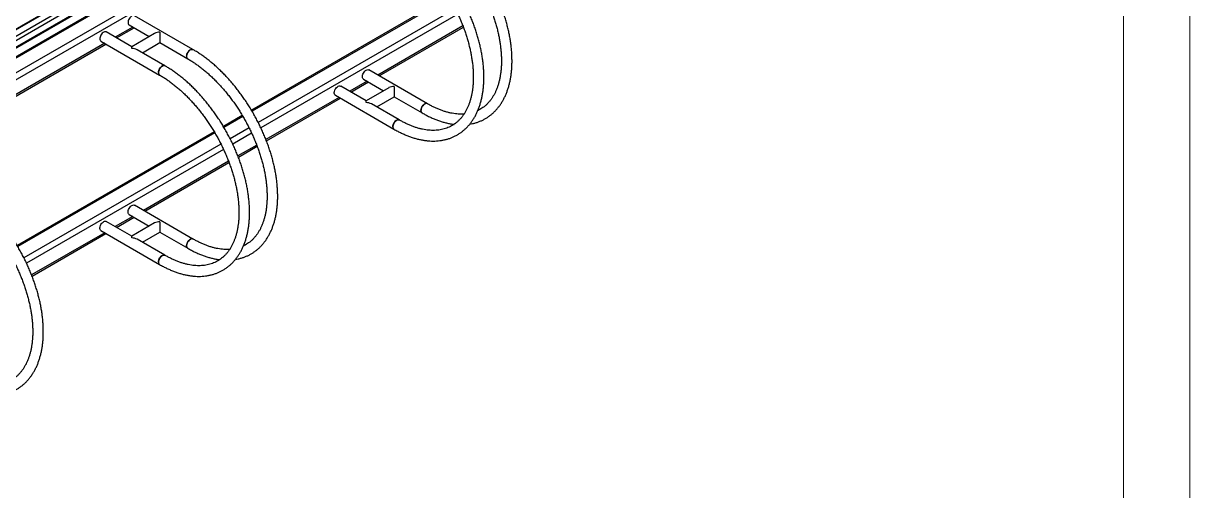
# Model space of a CAD drawing. Header units: millimetres. Extents: x 5333 to 11273, y -3184 to 1016.
# Drawn here: x 9513 to 11273, y -1781 to -1076 of the extents above; entities that cross this region are included whole.
import ezdxf

# ---------------------------------------------------------------- set-up
doc = ezdxf.new("R2010")
doc.units = ezdxf.units.MM
doc.layers.add('tabelka', color=155, linetype='Continuous')

# ---------------------------------------------------------------- blocks, each defined once
blk = doc.blocks.new('izometria')
for p, q in [((-1462.2, 1944.1), (-2981.8, 1066.9)), ((-1462.2, 1934.3), (-2981.8, 1057.1)), ((-2981.8, 1055.8), (-1463.4, 1932.4)), ((-1508.6, 1923.9), (-2942.9, 1095.9)), ((-1479.1, 1910.1), (-2981.8, 1042.7)), ((-1477.8, 1908.7), (-2981.8, 1040.5)), ((-1458.6, 1897.6), (-2981.8, 1018.3)), ((-1451, 1891.5), (-2981.8, 1007.8)), ((-2468.3, 1381), (-2897.9, 1133)), ((-2468.3, 1379.7), (-2897.9, 1131.7)), ((-2070.9, 1282.7), (-2368.2, 1111.1)), ((-2070, 1281.1), (-2367.2, 1109.5)), ((-2456.4, 1202.6), (-2544.8, 1253.6)), ((-2060.7, 1264.2), (-2358, 1092.6)), ((-2056.8, 1256), (-2354, 1084.4)), ((-2547.1, 1236.5), (-2573.6, 1221.3)), ((-2571.7, 1220.2), (-2545.3, 1235.4)), ((-2552.8, 1239.8), (-2522.3, 1222.2)), ((-2049.2, 1238.2), (-2177.6, 1164.1)), ((-2175.7, 1163), (-2048.5, 1236.4)), ((-2595.2, 1215.3), (-2506.8, 1164.2)), ((-2548.8, 1206.9), (-2587.2, 1229.1)), ((-2514.3, 1226.8), (-2548.8, 1206.9)), ((-2589.6, 1212), (-2884.7, 1041.7)), ((-2882.8, 1040.6), (-2587.7, 1210.9)), ((-2498.8, 1178.1), (-2540.8, 1202.3)), ((-2532.8, 1197.7), (-2506.3, 1213)), ((-2506.3, 1213), (-2464.4, 1188.7)), ((-2102.8, 1120.9), (-2191.2, 1171.9)), ((-2195.2, 1125.3), (-2233.6, 1147.4)), ((-2193.6, 1154.8), (-2220, 1139.6)), ((-2218.1, 1138.5), (-2191.7, 1153.8)), ((-2199.2, 1158.1), (-2168.8, 1140.5)), ((-2160.8, 1145.1), (-2195.2, 1125.3)), ((-2236, 1130.3), (-2346.3, 1066.7)), ((-2345.6, 1064.9), (-2234.1, 1129.3)), ((-2241.6, 1133.6), (-2153.2, 1082.6)), ((-2179.2, 1116), (-2152.8, 1131.3)), ((-2152.8, 1131.3), (-2110.8, 1107.1)), ((-2145.2, 1096.4), (-2187.2, 1120.6)), ((-2382, 1103.1), (-2410.6, 1086.6)), ((-2381.1, 1101.5), (-2409.7, 1085)), ((-2424.5, 1078.6), (-2721.7, 907)), ((-2423.5, 1077), (-2720.8, 905.4)), ((-2371.9, 1084.6), (-2400.4, 1068.1)), ((-2367.9, 1076.4), (-2396.4, 1059.9)), ((-2414.3, 1060.1), (-2711.5, 888.5)), ((-2360.3, 1058.6), (-2388.7, 1042.2)), ((-2388, 1040.4), (-2359.7, 1056.8)), ((-2410.3, 1051.9), (-2707.6, 880.3)), ((-2402.8, 1034.1), (-2531.1, 960)), ((-2529.3, 958.9), (-2402.1, 1032.3)), ((-2456.4, 916.8), (-2544.8, 967.8)), ((-2547.1, 950.7), (-2573.6, 935.5)), ((-2552.8, 954), (-2522.3, 936.4)), ((-2548.8, 921.2), (-2587.2, 943.3)), ((-2571.7, 934.4), (-2545.3, 949.7)), ((-2514.3, 941), (-2548.8, 921.2)), ((-2589.6, 926.2), (-2699.9, 862.6)), ((-2699.2, 860.8), (-2587.7, 925.2)), ((-2595.2, 929.5), (-2506.8, 878.5)), ((-2498.8, 892.3), (-2540.8, 916.5)), ((-2532.8, 911.9), (-2506.3, 927.2)), ((-2506.3, 927.2), (-2464.4, 903))]:
    blk.add_line(p, q)
at = {"flags": 128}
for points in [[(-2544.8, 1253.6), (-2545.1, 1253.8), (-2546.1, 1254), (-2547.2, 1253.9), (-2548.5, 1253.4), (-2549.7, 1252.6), (-2550.9, 1251.6), (-2551.9, 1250.3), (-2552.9, 1248.8), (-2553.6, 1247.3), (-2554.1, 1245.7), (-2554.4, 1244.2), (-2554.4, 1242.7), (-2554.1, 1241.5), (-2553.6, 1240.5), (-2552.9, 1239.8), (-2552.8, 1239.8)], [(-2587.2, 1229.1), (-2587.5, 1229.3), (-2588.5, 1229.5), (-2589.7, 1229.4), (-2590.9, 1228.9), (-2592.1, 1228.1), (-2593.3, 1227.1), (-2594.4, 1225.8), (-2595.3, 1224.3), (-2596, 1222.8), (-2596.5, 1221.2), (-2596.8, 1219.7), (-2596.8, 1218.2), (-2596.5, 1217), (-2596, 1216), (-2595.3, 1215.3), (-2595.2, 1215.3)], [(-2506.3, 1228.7), (-2506.3, 1227.5), (-2506.3, 1226.1), (-2506.3, 1224.6), (-2506.3, 1223), (-2506.3, 1221.4), (-2506.3, 1219.8), (-2506.3, 1218.3), (-2506.3, 1216.9), (-2506.3, 1215.7), (-2506.3, 1214.6), (-2506.3, 1213.8), (-2506.3, 1213.3), (-2506.3, 1213), (-2506.3, 1213)], [(-2548.8, 1204.2), (-2548.8, 1205.3), (-2548.8, 1206.2), (-2548.8, 1206.7), (-2548.8, 1206.9), (-2548.8, 1206.9)], [(-2456.4, 1202.6), (-2456.7, 1202.8), (-2457.7, 1203), (-2458.9, 1202.8), (-2460.1, 1202.4), (-2461.3, 1201.6), (-2462.5, 1200.5), (-2463.5, 1199.2), (-2464.5, 1197.8), (-2465.2, 1196.2), (-2465.7, 1194.7), (-2466, 1193.1), (-2466, 1191.7), (-2465.7, 1190.5), (-2465.2, 1189.5), (-2464.5, 1188.8), (-2464.4, 1188.7)], [(-2466, 1192.4), (-2465.9, 1193.9), (-2465.5, 1195.4), (-2464.9, 1197), (-2464, 1198.5), (-2463, 1199.9), (-2461.9, 1201.1), (-2460.7, 1202), (-2459.5, 1202.6), (-2458.3, 1202.9), (-2457.2, 1202.9), (-2456.4, 1202.6)], [(-2508.5, 1167.9), (-2508.3, 1169.4), (-2507.9, 1171), (-2507.3, 1172.5), (-2506.5, 1174), (-2505.4, 1175.4), (-2504.3, 1176.6), (-2503.1, 1177.5), (-2501.9, 1178.2), (-2500.7, 1178.5), (-2499.6, 1178.4), (-2498.8, 1178.1)], [(-2498.8, 1178.1), (-2499.1, 1178.3), (-2500.1, 1178.5), (-2501.3, 1178.3), (-2502.5, 1177.9), (-2503.7, 1177.1), (-2504.9, 1176), (-2506, 1174.8), (-2506.9, 1173.3), (-2507.6, 1171.7), (-2508.2, 1170.2), (-2508.4, 1168.6), (-2508.4, 1167.2), (-2508.2, 1166), (-2507.6, 1165), (-2506.9, 1164.3), (-2506.8, 1164.2)], [(-2199.2, 1158.1), (-2199.3, 1158.1), (-2200.1, 1158.8), (-2200.6, 1159.8), (-2200.8, 1161.1), (-2200.8, 1162.5), (-2200.6, 1164), (-2200.1, 1165.6), (-2199.3, 1167.1), (-2198.4, 1168.6), (-2197.3, 1169.9), (-2196.1, 1170.9), (-2194.9, 1171.7), (-2193.7, 1172.2), (-2192.6, 1172.3), (-2191.5, 1172.1), (-2191.2, 1171.9)], [(-2241.6, 1133.6), (-2241.7, 1133.7), (-2242.5, 1134.3), (-2243, 1135.3), (-2243.3, 1136.6), (-2243.3, 1138), (-2243, 1139.5), (-2242.5, 1141.1), (-2241.7, 1142.6), (-2240.8, 1144.1), (-2239.7, 1145.4), (-2238.5, 1146.4), (-2237.3, 1147.2), (-2236.1, 1147.7), (-2235, 1147.8), (-2234, 1147.6), (-2233.6, 1147.4)], [(-2152.8, 1147), (-2152.8, 1145.8), (-2152.8, 1144.4), (-2152.8, 1142.9), (-2152.8, 1141.3), (-2152.8, 1139.7), (-2152.8, 1138.1), (-2152.8, 1136.6), (-2152.8, 1135.2), (-2152.8, 1134), (-2152.8, 1132.9), (-2152.8, 1132.1), (-2152.8, 1131.6), (-2152.8, 1131.3), (-2152.8, 1131.3)], [(-2195.2, 1122.6), (-2195.2, 1123.6), (-2195.2, 1124.5), (-2195.2, 1125), (-2195.2, 1125.3), (-2195.2, 1125.3)], [(-2102.8, 1120.9), (-2102.9, 1121), (-2103.9, 1121.3), (-2105, 1121.2), (-2106.2, 1120.8), (-2107.4, 1120.1), (-2108.6, 1119.1), (-2109.7, 1117.9), (-2110.7, 1116.5), (-2111.5, 1114.9), (-2112.1, 1113.4), (-2112.4, 1111.8), (-2112.5, 1110.4), (-2112.3, 1109.1), (-2111.8, 1108), (-2111.1, 1107.3), (-2110.8, 1107.1)], [(-2110.8, 1107.1), (-2111.5, 1107.6), (-2112.1, 1108.5), (-2112.4, 1109.7), (-2112.5, 1111.1), (-2112.3, 1112.6), (-2111.8, 1114.2), (-2111.1, 1115.7), (-2110.2, 1117.2), (-2109.2, 1118.5), (-2108, 1119.7), (-2106.8, 1120.5)], [(-2145.2, 1096.4), (-2145.6, 1096.6), (-2146.6, 1096.8), (-2147.7, 1096.7), (-2148.9, 1096.2), (-2150.2, 1095.4), (-2151.3, 1094.3), (-2152.4, 1093.1), (-2153.3, 1091.6), (-2154.1, 1090.1), (-2154.6, 1088.5), (-2154.9, 1086.9), (-2154.9, 1085.5), (-2154.6, 1084.3), (-2154.1, 1083.3), (-2153.3, 1082.6), (-2153.2, 1082.6)], [(-2154.9, 1086.2), (-2154.8, 1087.7), (-2154.4, 1089.3), (-2153.7, 1090.8), (-2152.9, 1092.4), (-2151.9, 1093.7), (-2150.8, 1094.9), (-2149.5, 1095.8), (-2148.3, 1096.5), (-2147.1, 1096.8), (-2146.1, 1096.7), (-2145.2, 1096.4)], [(-2552.8, 954), (-2552.9, 954), (-2553.6, 954.7), (-2554.1, 955.7), (-2554.4, 957), (-2554.4, 958.4), (-2554.1, 959.9), (-2553.6, 961.5), (-2552.9, 963), (-2551.9, 964.5), (-2550.9, 965.8), (-2549.7, 966.8), (-2548.5, 967.6), (-2547.2, 968.1), (-2546.1, 968.2), (-2545.1, 968), (-2544.8, 967.8)], [(-2595.2, 929.5), (-2595.3, 929.6), (-2596, 930.2), (-2596.5, 931.2), (-2596.8, 932.5), (-2596.8, 933.9), (-2596.5, 935.4), (-2596, 937), (-2595.3, 938.5), (-2594.4, 940), (-2593.3, 941.3), (-2592.1, 942.3), (-2590.9, 943.1), (-2589.7, 943.6), (-2588.5, 943.7), (-2587.5, 943.5), (-2587.2, 943.3)], [(-2506.3, 942.9), (-2506.3, 941.7), (-2506.3, 940.3), (-2506.3, 938.8), (-2506.3, 937.2), (-2506.3, 935.6), (-2506.3, 934), (-2506.3, 932.5), (-2506.3, 931.1), (-2506.3, 929.9), (-2506.3, 928.8), (-2506.3, 928), (-2506.3, 927.5), (-2506.3, 927.2), (-2506.3, 927.2)], [(-2548.8, 918.5), (-2548.8, 919.5), (-2548.8, 920.4), (-2548.8, 920.9), (-2548.8, 921.1), (-2548.8, 921.2)], [(-2456.4, 916.8), (-2456.5, 916.9), (-2457.5, 917.2), (-2458.6, 917.1), (-2459.8, 916.7), (-2461, 916), (-2462.2, 915), (-2463.3, 913.8), (-2464.3, 912.4), (-2465.1, 910.8), (-2465.6, 909.3), (-2466, 907.7), (-2466, 906.3), (-2465.8, 905), (-2465.4, 903.9), (-2464.7, 903.2), (-2464.4, 903)], [(-2464.4, 903), (-2465.1, 903.5), (-2465.6, 904.4), (-2466, 905.6), (-2466, 907), (-2465.8, 908.5), (-2465.4, 910.1), (-2464.7, 911.6), (-2463.8, 913.1), (-2462.7, 914.4), (-2461.6, 915.6), (-2460.4, 916.4)], [(-2508.5, 882.1), (-2508.3, 883.6), (-2507.9, 885.2), (-2507.3, 886.7), (-2506.5, 888.3), (-2505.4, 889.6), (-2504.3, 890.8), (-2503.1, 891.7), (-2501.9, 892.4), (-2500.7, 892.7), (-2499.6, 892.6), (-2498.8, 892.3)], [(-2498.8, 892.3), (-2499.1, 892.5), (-2500.1, 892.7), (-2501.3, 892.6), (-2502.5, 892.1), (-2503.7, 891.3), (-2504.9, 890.2), (-2506, 889), (-2506.9, 887.5), (-2507.6, 886), (-2508.2, 884.4), (-2508.4, 882.8), (-2508.4, 881.4), (-2508.2, 880.2), (-2507.6, 879.2), (-2506.9, 878.5), (-2506.8, 878.5)]]:
    blk.add_lwpolyline(points, dxfattribs=at)
for centre, start, end in [((-2462.1, 1192), 173.8201, 234.8075), ((-2504.5, 1167.5), 173.822, 234.8049), ((-2104.5, 1117.3), 65.1605, 126.1785), ((-2151, 1085.8), 173.8183, 234.833), ((-2458, 913.2), 65.1608, 126.1783), ((-2504.5, 881.7), 173.8184, 234.8331)]:
    blk.add_arc(centre, 3.96, start, end)
for centre, start_param, end_param in [((-2506.3, 1222.2), 1.570796, 2.356113), ((-2548.8, 1197.7), 0.785479, 1.570796), ((-2152.8, 1140.5), 1.570796, 2.356113), ((-2195.2, 1116), 0.785479, 1.570796), ((-2506.3, 936.4), 1.570796, 2.356113), ((-2548.8, 911.9), 0.785479, 1.570796)]:
    blk.add_ellipse(centre, major_axis=(11.3, 0), ratio=0.577382, start_param=start_param, end_param=end_param)
for points, knots in [([(-2110.8, 1392.8), (-2109.9, 1392.3), (-2107.4, 1390.8), (-2103.1, 1388.2), (-2098.1, 1384.8), (-2093.1, 1381.1), (-2088.1, 1377.2), (-2083.1, 1373.1), (-2078.2, 1368.8), (-2073.3, 1364.2), (-2068.5, 1359.5), (-2063.8, 1354.5), (-2059.1, 1349.4), (-2054.6, 1344.1), (-2050.1, 1338.6), (-2045.7, 1332.9), (-2041.5, 1327.2), (-2037.4, 1321.2), (-2033.4, 1315.2), (-2029.5, 1309), (-2025.8, 1302.8), (-2022.3, 1296.4), (-2018.9, 1290), (-2015.7, 1283.5), (-2012.7, 1276.9), (-2009.8, 1270.4), (-2007.2, 1263.8), (-2004.7, 1257.1), (-2002.4, 1250.5), (-2000.3, 1243.9), (-1998.4, 1237.4), (-1996.8, 1230.8), (-1995.3, 1224.3), (-1994.1, 1217.9), (-1993, 1211.6), (-1992.2, 1205.3), (-1991.6, 1199.2), (-1991.2, 1193.1), (-1991, 1187.2), (-1991.1, 1181.5), (-1991.3, 1175.8), (-1991.8, 1170.4), (-1992.5, 1165.1), (-1993.4, 1160), (-1994.4, 1155), (-1995.7, 1150.3), (-1997.2, 1145.8), (-1998.9, 1141.5), (-2000.7, 1137.4), (-2002.8, 1133.5), (-2005, 1129.8), (-2007.4, 1126.4), (-2010, 1123.2), (-2012.8, 1120.3), (-2015.7, 1117.5), (-2018.9, 1115.1), (-2022.2, 1112.9), (-2024.8, 1111.4), (-2026.4, 1110.6), (-2026.8, 1110.5)], [0, 0, 0, 0, 0.0093133, 0.0270801, 0.0448548, 0.0626372, 0.0804281, 0.0982284, 0.1160379, 0.1338567, 0.1516845, 0.1695206, 0.1873647, 0.2052158, 0.2230733, 0.2409364, 0.2588043, 0.276676, 0.2945508, 0.3124276, 0.3303058, 0.3481843, 0.3660622, 0.3839383, 0.4018118, 0.4196819, 0.4375476, 0.4554079, 0.4732622, 0.4911095, 0.508949, 0.52678, 0.5446017, 0.5624135, 0.5802149, 0.5980057, 0.6157857, 0.6335552, 0.6513148, 0.6690656, 0.6868095, 0.704549, 0.7222874, 0.740028, 0.7577768, 0.7755411, 0.79333, 0.8111551, 0.8290294, 0.8469685, 0.8649888, 0.8831078, 0.9013414, 0.9197018, 0.9381941, 0.9568128, 0.9755383, 0.9943369, 1, 1, 1, 1]), ([(-2038.8, 1090.1), (-2037.4, 1090.4), (-2034.4, 1090.9), (-2030, 1092.1), (-2025.6, 1093.5), (-2021.3, 1095.3), (-2017.2, 1097.3), (-2013.2, 1099.6), (-2009.4, 1102.2), (-2005.8, 1105), (-2002.3, 1108.1), (-1999.1, 1111.4), (-1996, 1115), (-1993.1, 1118.9), (-1990.4, 1123), (-1987.9, 1127.3), (-1985.6, 1131.9), (-1983.6, 1136.6), (-1981.7, 1141.6), (-1980.1, 1146.8), (-1978.7, 1152.2), (-1977.5, 1157.8), (-1976.5, 1163.5), (-1975.8, 1169.4), (-1975.3, 1175.5), (-1975.1, 1181.7), (-1975.1, 1188), (-1975.3, 1194.4), (-1975.7, 1201), (-1976.4, 1207.6), (-1977.3, 1214.3), (-1978.4, 1221.1), (-1979.7, 1228), (-1981.3, 1234.9), (-1983.1, 1241.8), (-1985.1, 1248.7), (-1987.3, 1255.7), (-1989.7, 1262.6), (-1992.3, 1269.6), (-1995, 1276.5), (-1998, 1283.4), (-2001.2, 1290.3), (-2004.6, 1297.1), (-2008.1, 1303.8), (-2011.8, 1310.4), (-2015.6, 1317), (-2019.6, 1323.4), (-2023.8, 1329.7), (-2028.1, 1335.9), (-2032.5, 1342), (-2037.1, 1348), (-2041.8, 1353.7), (-2046.6, 1359.3), (-2051.5, 1364.8), (-2056.5, 1370), (-2061.5, 1375.1), (-2066.7, 1380), (-2071.9, 1384.6), (-2077.2, 1389), (-2082.6, 1393.2), (-2088, 1397.2), (-2093.4, 1400.9), (-2098.4, 1404.1), (-2101.5, 1405.9), (-2102.8, 1406.7)], [0, 0, 0, 0, 0.014422, 0.030318, 0.046147, 0.061921, 0.077653, 0.093359, 0.109057, 0.124759, 0.140483, 0.156244, 0.172057, 0.187931, 0.203874, 0.219888, 0.235972, 0.252123, 0.268333, 0.284596, 0.300902, 0.317244, 0.333612, 0.35, 0.366401, 0.38281, 0.399222, 0.415633, 0.432041, 0.448443, 0.46484, 0.481229, 0.497612, 0.513987, 0.530355, 0.546717, 0.563072, 0.579421, 0.595765, 0.612105, 0.628441, 0.644773, 0.661104, 0.677432, 0.69376, 0.710087, 0.726415, 0.742744, 0.759075, 0.775408, 0.791744, 0.808085, 0.82443, 0.84078, 0.857137, 0.873501, 0.889871, 0.90625, 0.922637, 0.939033, 0.955437, 0.97185, 0.98827, 1, 1, 1, 1]), ([(-2153.2, 1082.6), (-2152.3, 1082), (-2149.5, 1080.4), (-2144.8, 1078), (-2139.3, 1075.4), (-2133.8, 1073), (-2128.4, 1070.9), (-2122.9, 1069.1), (-2117.5, 1067.6), (-2112.2, 1066.4), (-2106.9, 1065.5), (-2101.7, 1064.9), (-2096.5, 1064.6), (-2091.5, 1064.6), (-2086.5, 1064.9), (-2081.7, 1065.5), (-2077, 1066.4), (-2072.4, 1067.6), (-2068, 1069), (-2063.7, 1070.8), (-2059.6, 1072.8), (-2055.6, 1075.1), (-2051.8, 1077.7), (-2048.2, 1080.5), (-2044.8, 1083.6), (-2041.5, 1086.9), (-2038.4, 1090.5), (-2035.5, 1094.4), (-2032.8, 1098.5), (-2030.3, 1102.8), (-2028.1, 1107.4), (-2026, 1112.1), (-2024.1, 1117.1), (-2022.5, 1122.3), (-2021.1, 1127.7), (-2019.9, 1133.3), (-2019, 1139), (-2018.2, 1144.9), (-2017.8, 1151), (-2017.5, 1157.2), (-2017.5, 1163.5), (-2017.7, 1170), (-2018.1, 1176.5), (-2018.8, 1183.1), (-2019.7, 1189.8), (-2020.8, 1196.6), (-2022.2, 1203.5), (-2023.7, 1210.4), (-2025.5, 1217.3), (-2027.5, 1224.2), (-2029.7, 1231.2), (-2032.1, 1238.2), (-2034.7, 1245.1), (-2037.5, 1252), (-2040.5, 1258.9), (-2043.6, 1265.8), (-2047, 1272.6), (-2050.5, 1279.3), (-2054.2, 1285.9), (-2058.1, 1292.5), (-2062.1, 1298.9), (-2066.2, 1305.2), (-2070.5, 1311.5), (-2075, 1317.5), (-2079.5, 1323.5), (-2084.2, 1329.2), (-2089, 1334.8), (-2093.9, 1340.3), (-2098.9, 1345.5), (-2104, 1350.6), (-2109.1, 1355.5), (-2114.4, 1360.1), (-2119.7, 1364.5), (-2125, 1368.7), (-2130.4, 1372.7), (-2135.9, 1376.4), (-2140.8, 1379.6), (-2143.9, 1381.4), (-2145.2, 1382.2)], [0, 0, 0, 0, 0.007103, 0.020545, 0.033992, 0.047438, 0.060878, 0.074309, 0.087726, 0.101121, 0.114488, 0.12782, 0.141109, 0.154347, 0.16753, 0.180654, 0.193717, 0.20672, 0.21967, 0.232575, 0.245445, 0.258294, 0.271136, 0.283981, 0.296844, 0.309738, 0.322675, 0.335661, 0.348704, 0.361805, 0.374963, 0.388175, 0.401436, 0.414741, 0.428081, 0.441449, 0.45484, 0.468247, 0.481664, 0.495088, 0.508514, 0.52194, 0.535363, 0.548782, 0.562195, 0.575603, 0.589005, 0.602402, 0.615792, 0.629177, 0.642557, 0.655932, 0.669303, 0.68267, 0.696034, 0.709396, 0.722755, 0.736113, 0.749471, 0.762828, 0.776185, 0.789544, 0.802903, 0.816265, 0.82963, 0.842998, 0.856369, 0.869745, 0.883126, 0.896513, 0.909906, 0.923305, 0.936711, 0.950124, 0.963544, 0.976971, 0.990404, 1, 1, 1, 1]), ([(-2153.2, 1368.4), (-2152.4, 1367.8), (-2149.8, 1366.3), (-2145.6, 1363.7), (-2140.5, 1360.3), (-2135.5, 1356.6), (-2130.5, 1352.7), (-2125.6, 1348.6), (-2120.6, 1344.3), (-2115.8, 1339.7), (-2111, 1335), (-2106.2, 1330), (-2101.6, 1324.9), (-2097, 1319.6), (-2092.5, 1314.1), (-2088.2, 1308.4), (-2083.9, 1302.7), (-2079.8, 1296.7), (-2075.8, 1290.7), (-2072, 1284.5), (-2068.3, 1278.3), (-2064.7, 1271.9), (-2061.3, 1265.5), (-2058.1, 1259), (-2055.1, 1252.5), (-2052.2, 1245.9), (-2049.6, 1239.3), (-2047.1, 1232.7), (-2044.8, 1226), (-2042.7, 1219.4), (-2040.9, 1212.9), (-2039.2, 1206.3), (-2037.7, 1199.8), (-2036.5, 1193.4), (-2035.5, 1187.1), (-2034.6, 1180.8), (-2034, 1174.7), (-2033.6, 1168.6), (-2033.5, 1162.7), (-2033.5, 1157), (-2033.8, 1151.3), (-2034.2, 1145.9), (-2034.9, 1140.6), (-2035.8, 1135.5), (-2036.9, 1130.6), (-2038.1, 1125.8), (-2039.6, 1121.3), (-2041.3, 1117), (-2043.2, 1112.9), (-2045.2, 1109), (-2047.4, 1105.3), (-2049.8, 1101.9), (-2052.4, 1098.7), (-2055.2, 1095.8), (-2058.2, 1093.1), (-2061.3, 1090.6), (-2064.6, 1088.4), (-2068.1, 1086.4), (-2071.7, 1084.8), (-2075.5, 1083.4), (-2079.4, 1082.3), (-2083.5, 1081.4), (-2087.6, 1080.9), (-2091.9, 1080.6), (-2096.3, 1080.6), (-2100.8, 1080.9), (-2105.3, 1081.5), (-2110, 1082.3), (-2114.7, 1083.4), (-2119.5, 1084.8), (-2124.3, 1086.5), (-2129.2, 1088.4), (-2134.2, 1090.6), (-2139.1, 1093), (-2142.8, 1095), (-2144.8, 1096.2), (-2145.2, 1096.4)], [0, 0, 0, 0, 0.007128, 0.020725, 0.034329, 0.047938, 0.061555, 0.075178, 0.088808, 0.102445, 0.116089, 0.12974, 0.143397, 0.157059, 0.170726, 0.184397, 0.198072, 0.21175, 0.22543, 0.239112, 0.252795, 0.266478, 0.28016, 0.293842, 0.307521, 0.321197, 0.334871, 0.34854, 0.362204, 0.375863, 0.389517, 0.403163, 0.416803, 0.430435, 0.444059, 0.457675, 0.471283, 0.484882, 0.498474, 0.51206, 0.52564, 0.539216, 0.552792, 0.56637, 0.579953, 0.593549, 0.607164, 0.620806, 0.634486, 0.648215, 0.662007, 0.675874, 0.689829, 0.70388, 0.718033, 0.732283, 0.746614, 0.761001, 0.775408, 0.789784, 0.804098, 0.818326, 0.832456, 0.846487, 0.860424, 0.87428, 0.888065, 0.901794, 0.915479, 0.929131, 0.942758, 0.95637, 0.969972, 0.983569, 0.996441, 1, 1, 1, 1]), ([(-2392.4, 886), (-2391, 886.3), (-2388, 886.8), (-2383.6, 888), (-2379.1, 889.4), (-2374.9, 891.2), (-2370.7, 893.2), (-2366.8, 895.5), (-2363, 898.1), (-2359.3, 900.9), (-2355.9, 904), (-2352.6, 907.3), (-2349.5, 910.9), (-2346.7, 914.8), (-2344, 918.9), (-2341.5, 923.2), (-2339.2, 927.8), (-2337.1, 932.5), (-2335.3, 937.5), (-2333.6, 942.7), (-2332.2, 948.1), (-2331, 953.7), (-2330.1, 959.4), (-2329.4, 965.3), (-2328.9, 971.4), (-2328.6, 977.6), (-2328.6, 983.9), (-2328.8, 990.3), (-2329.3, 996.9), (-2329.9, 1003.5), (-2330.8, 1010.2), (-2331.9, 1017), (-2333.3, 1023.9), (-2334.8, 1030.8), (-2336.6, 1037.7), (-2338.6, 1044.6), (-2340.8, 1051.6), (-2343.2, 1058.5), (-2345.8, 1065.5), (-2348.6, 1072.4), (-2351.6, 1079.3), (-2354.8, 1086.2), (-2358.1, 1092.9), (-2361.6, 1099.7), (-2365.3, 1106.3), (-2369.2, 1112.9), (-2373.2, 1119.3), (-2377.4, 1125.6), (-2381.7, 1131.8), (-2386.1, 1137.9), (-2390.7, 1143.9), (-2395.3, 1149.6), (-2400.1, 1155.2), (-2405, 1160.7), (-2410, 1165.9), (-2415.1, 1171), (-2420.3, 1175.8), (-2425.5, 1180.5), (-2430.8, 1184.9), (-2436.1, 1189.1), (-2441.5, 1193.1), (-2447, 1196.8), (-2451.9, 1200), (-2455.1, 1201.8), (-2456.4, 1202.6)], [0, 0, 0, 0, 0.014422, 0.030318, 0.046147, 0.061921, 0.077653, 0.093359, 0.109057, 0.124759, 0.140483, 0.156244, 0.172057, 0.187931, 0.203874, 0.219888, 0.235972, 0.252123, 0.268333, 0.284596, 0.300902, 0.317244, 0.333612, 0.35, 0.366401, 0.38281, 0.399222, 0.415633, 0.432041, 0.448443, 0.46484, 0.48123, 0.497612, 0.513987, 0.530355, 0.546717, 0.563072, 0.579421, 0.595765, 0.612105, 0.628441, 0.644773, 0.661104, 0.677432, 0.69376, 0.710087, 0.726415, 0.742744, 0.759075, 0.775408, 0.791744, 0.808085, 0.82443, 0.84078, 0.857137, 0.873501, 0.889871, 0.90625, 0.922637, 0.939033, 0.955437, 0.97185, 0.98827, 1, 1, 1, 1]), ([(-2464.4, 1188.7), (-2463.5, 1188.2), (-2460.9, 1186.7), (-2456.7, 1184.1), (-2451.7, 1180.7), (-2446.7, 1177), (-2441.7, 1173.1), (-2436.7, 1169), (-2431.8, 1164.7), (-2426.9, 1160.1), (-2422.1, 1155.4), (-2417.3, 1150.4), (-2412.7, 1145.3), (-2408.1, 1140), (-2403.6, 1134.5), (-2399.3, 1128.8), (-2395, 1123.1), (-2390.9, 1117.1), (-2386.9, 1111.1), (-2383.1, 1104.9), (-2379.4, 1098.7), (-2375.8, 1092.3), (-2372.5, 1085.9), (-2369.3, 1079.4), (-2366.2, 1072.8), (-2363.4, 1066.3), (-2360.7, 1059.7), (-2358.2, 1053), (-2356, 1046.4), (-2353.9, 1039.8), (-2352, 1033.3), (-2350.3, 1026.7), (-2348.9, 1020.2), (-2347.6, 1013.8), (-2346.6, 1007.5), (-2345.8, 1001.2), (-2345.2, 995.1), (-2344.8, 989), (-2344.6, 983.1), (-2344.6, 977.4), (-2344.9, 971.7), (-2345.4, 966.3), (-2346, 961), (-2346.9, 955.9), (-2348, 950.9), (-2349.3, 946.2), (-2350.8, 941.7), (-2352.4, 937.4), (-2354.3, 933.3), (-2356.3, 929.4), (-2358.6, 925.7), (-2361, 922.3), (-2363.6, 919.1), (-2366.3, 916.2), (-2369.3, 913.4), (-2372.4, 911), (-2375.7, 908.8), (-2378.4, 907.2), (-2379.9, 906.5), (-2380.3, 906.4)], [0, 0, 0, 0, 0.009313, 0.02708, 0.044855, 0.062637, 0.080428, 0.098228, 0.116038, 0.133857, 0.151684, 0.169521, 0.187365, 0.205216, 0.223073, 0.240936, 0.258804, 0.276676, 0.294551, 0.312428, 0.330306, 0.348184, 0.366062, 0.383938, 0.401812, 0.419682, 0.437548, 0.455408, 0.473262, 0.49111, 0.508949, 0.52678, 0.544602, 0.562413, 0.580215, 0.598006, 0.615786, 0.633555, 0.651315, 0.669066, 0.68681, 0.704549, 0.722287, 0.740028, 0.757777, 0.775541, 0.79333, 0.811155, 0.829029, 0.846968, 0.864989, 0.883108, 0.901341, 0.919702, 0.938194, 0.956813, 0.975538, 0.994337, 1, 1, 1, 1]), ([(-2506.8, 878.5), (-2505.8, 877.9), (-2503, 876.3), (-2498.4, 873.9), (-2492.9, 871.2), (-2487.4, 868.9), (-2481.9, 866.8), (-2476.5, 865), (-2471.1, 863.5), (-2465.7, 862.3), (-2460.4, 861.4), (-2455.2, 860.8), (-2450.1, 860.5), (-2445, 860.5), (-2440.1, 860.8), (-2435.3, 861.4), (-2430.6, 862.3), (-2426, 863.5), (-2421.6, 864.9), (-2417.3, 866.7), (-2413.2, 868.7), (-2409.2, 871), (-2405.4, 873.6), (-2401.8, 876.4), (-2398.3, 879.5), (-2395.1, 882.8), (-2392, 886.4), (-2389.1, 890.3), (-2386.4, 894.4), (-2383.9, 898.7), (-2381.6, 903.3), (-2379.5, 908), (-2377.7, 913), (-2376, 918.2), (-2374.6, 923.6), (-2373.5, 929.2), (-2372.5, 934.9), (-2371.8, 940.8), (-2371.3, 946.9), (-2371.1, 953.1), (-2371, 959.4), (-2371.2, 965.9), (-2371.7, 972.4), (-2372.4, 979), (-2373.2, 985.7), (-2374.4, 992.5), (-2375.7, 999.4), (-2377.3, 1006.3), (-2379, 1013.2), (-2381, 1020.1), (-2383.2, 1027.1), (-2385.6, 1034.1), (-2388.2, 1041), (-2391, 1047.9), (-2394, 1054.8), (-2397.2, 1061.7), (-2400.5, 1068.5), (-2404.1, 1075.2), (-2407.8, 1081.8), (-2411.6, 1088.4), (-2415.6, 1094.8), (-2419.8, 1101.1), (-2424.1, 1107.4), (-2428.5, 1113.4), (-2433.1, 1119.4), (-2437.8, 1125.1), (-2442.6, 1130.7), (-2447.5, 1136.2), (-2452.4, 1141.4), (-2457.5, 1146.5), (-2462.7, 1151.4), (-2467.9, 1156), (-2473.2, 1160.4), (-2478.6, 1164.6), (-2484, 1168.6), (-2489.4, 1172.3), (-2494.4, 1175.5), (-2497.5, 1177.3), (-2498.8, 1178.1)], [0, 0, 0, 0, 0.007103, 0.020545, 0.033992, 0.047438, 0.060878, 0.074309, 0.087726, 0.101121, 0.114488, 0.12782, 0.141109, 0.154347, 0.16753, 0.180654, 0.193717, 0.20672, 0.21967, 0.232575, 0.245445, 0.258294, 0.271136, 0.283981, 0.296844, 0.309738, 0.322675, 0.335661, 0.348704, 0.361805, 0.374963, 0.388175, 0.401436, 0.414741, 0.428081, 0.441449, 0.45484, 0.468247, 0.481664, 0.495088, 0.508514, 0.52194, 0.535363, 0.548782, 0.562195, 0.575603, 0.589005, 0.602402, 0.615792, 0.629177, 0.642557, 0.655932, 0.669303, 0.68267, 0.696034, 0.709396, 0.722755, 0.736113, 0.749471, 0.762828, 0.776185, 0.789544, 0.802903, 0.816265, 0.82963, 0.842998, 0.856369, 0.869745, 0.883126, 0.896513, 0.909906, 0.923305, 0.936711, 0.950124, 0.963544, 0.976971, 0.990404, 1, 1, 1, 1]), ([(-2506.8, 1164.2), (-2505.9, 1163.7), (-2503.4, 1162.2), (-2499.1, 1159.6), (-2494.1, 1156.2), (-2489.1, 1152.5), (-2484.1, 1148.6), (-2479.1, 1144.5), (-2474.2, 1140.2), (-2469.3, 1135.6), (-2464.5, 1130.9), (-2459.8, 1125.9), (-2455.1, 1120.8), (-2450.5, 1115.5), (-2446.1, 1110), (-2441.7, 1104.3), (-2437.5, 1098.6), (-2433.3, 1092.6), (-2429.4, 1086.6), (-2425.5, 1080.4), (-2421.8, 1074.2), (-2418.3, 1067.8), (-2414.9, 1061.4), (-2411.7, 1054.9), (-2408.7, 1048.4), (-2405.8, 1041.8), (-2403.1, 1035.2), (-2400.7, 1028.6), (-2398.4, 1021.9), (-2396.3, 1015.3), (-2394.4, 1008.8), (-2392.8, 1002.2), (-2391.3, 995.7), (-2390, 989.3), (-2389, 983), (-2388.2, 976.7), (-2387.6, 970.6), (-2387.2, 964.5), (-2387, 958.6), (-2387.1, 952.9), (-2387.3, 947.2), (-2387.8, 941.8), (-2388.5, 936.5), (-2389.3, 931.4), (-2390.4, 926.4), (-2391.7, 921.7), (-2393.2, 917.2), (-2394.9, 912.9), (-2396.7, 908.8), (-2398.8, 904.9), (-2401, 901.2), (-2403.4, 897.8), (-2406, 894.6), (-2408.8, 891.7), (-2411.7, 888.9), (-2414.8, 886.5), (-2418.1, 884.3), (-2421.6, 882.3), (-2425.3, 880.7), (-2429, 879.3), (-2433, 878.2), (-2437, 877.3), (-2441.2, 876.8), (-2445.5, 876.5), (-2449.8, 876.5), (-2454.3, 876.8), (-2458.9, 877.4), (-2463.5, 878.2), (-2468.2, 879.3), (-2473, 880.7), (-2477.9, 882.4), (-2482.8, 884.3), (-2487.7, 886.5), (-2492.6, 888.9), (-2496.3, 890.9), (-2498.4, 892.1), (-2498.8, 892.3)], [0, 0, 0, 0, 0.007128, 0.020725, 0.034329, 0.047938, 0.061555, 0.075178, 0.088808, 0.102445, 0.116089, 0.12974, 0.143397, 0.157059, 0.170726, 0.184397, 0.198072, 0.21175, 0.22543, 0.239112, 0.252795, 0.266478, 0.28016, 0.293842, 0.307521, 0.321197, 0.334871, 0.34854, 0.362204, 0.375863, 0.389517, 0.403163, 0.416803, 0.430435, 0.444059, 0.457675, 0.471283, 0.484882, 0.498474, 0.51206, 0.52564, 0.539216, 0.552792, 0.56637, 0.579953, 0.593549, 0.607164, 0.620806, 0.634486, 0.648215, 0.662007, 0.675874, 0.689829, 0.70388, 0.718033, 0.732283, 0.746614, 0.761001, 0.775408, 0.789784, 0.804098, 0.818326, 0.832456, 0.846487, 0.860424, 0.87428, 0.888065, 0.901794, 0.915479, 0.929131, 0.942758, 0.95637, 0.969972, 0.983569, 0.996441, 1, 1, 1, 1]), ([(-2047.5, 1105.3), (-2048.2, 1105.2), (-2050.3, 1105.1), (-2053.9, 1105.1), (-2058.3, 1105.4), (-2062.9, 1106), (-2067.5, 1106.8), (-2072.3, 1107.9), (-2077.1, 1109.3), (-2081.9, 1111), (-2086.8, 1112.9), (-2091.8, 1115.1), (-2096.7, 1117.5), (-2100.4, 1119.5), (-2102.4, 1120.7), (-2102.8, 1120.9)], [0, 0, 0, 0, 0.040297, 0.12743, 0.214047, 0.300229, 0.386057, 0.471609, 0.556953, 0.642148, 0.727242, 0.812275, 0.897277, 0.977749, 1, 1, 1, 1]), ([(-2110.8, 1107.1), (-2109.8, 1106.5), (-2107, 1104.9), (-2102.4, 1102.5), (-2096.9, 1099.8), (-2091.4, 1097.5), (-2086, 1095.4), (-2080.5, 1093.6), (-2075.1, 1092.1), (-2069.8, 1090.9), (-2065.5, 1090.2), (-2063.2, 1089.9), (-2062.5, 1089.8)], [0, 0, 0, 0, 0.059436, 0.171913, 0.284428, 0.396932, 0.509395, 0.621779, 0.734041, 0.846126, 0.957976, 1, 1, 1, 1]), ([(-2745.9, 681.9), (-2744.5, 682.2), (-2741.5, 682.7), (-2737.1, 683.9), (-2732.7, 685.3), (-2728.4, 687.1), (-2724.3, 689.1), (-2720.3, 691.4), (-2716.5, 694), (-2712.9, 696.8), (-2709.4, 699.9), (-2706.2, 703.2), (-2703.1, 706.8), (-2700.2, 710.7), (-2697.5, 714.8), (-2695, 719.1), (-2692.7, 723.7), (-2690.7, 728.4), (-2688.8, 733.4), (-2687.2, 738.6), (-2685.8, 744), (-2684.6, 749.6), (-2683.6, 755.3), (-2682.9, 761.2), (-2682.4, 767.3), (-2682.2, 773.5), (-2682.2, 779.8), (-2682.4, 786.2), (-2682.8, 792.8), (-2683.5, 799.4), (-2684.4, 806.1), (-2685.5, 812.9), (-2686.8, 819.8), (-2688.4, 826.7), (-2690.2, 833.6), (-2692.2, 840.5), (-2694.4, 847.5), (-2696.8, 854.4), (-2699.4, 861.4), (-2702.2, 868.3), (-2705.1, 875.2), (-2708.3, 882.1), (-2711.7, 888.8), (-2715.2, 895.6), (-2718.9, 902.2), (-2722.7, 908.8), (-2726.8, 915.2), (-2730.9, 921.5), (-2735.2, 927.7), (-2739.6, 933.8), (-2744.2, 939.8), (-2748.9, 945.5), (-2753.7, 951.1), (-2758.6, 956.6), (-2763.6, 961.8), (-2768.7, 966.9), (-2773.8, 971.7), (-2779.1, 976.4), (-2784.3, 980.8), (-2789.7, 985), (-2795.1, 989), (-2800.5, 992.7), (-2805.5, 995.9), (-2808.6, 997.7), (-2809.9, 998.5)], [0, 0, 0, 0, 0.0144221, 0.0303176, 0.0461473, 0.0619213, 0.0776533, 0.0933594, 0.1090572, 0.124759, 0.1404825, 0.1562439, 0.1720567, 0.1879313, 0.2038742, 0.2198881, 0.2359722, 0.2521226, 0.268333, 0.2845958, 0.3009022, 0.3172437, 0.3336123, 0.3500002, 0.3664013, 0.38281, 0.399222, 0.4156331, 0.4320408, 0.4484434, 0.4648399, 0.4812295, 0.4976119, 0.5139871, 0.5303552, 0.5467167, 0.5630718, 0.5794211, 0.5957653, 0.612105, 0.6284408, 0.6447735, 0.6611037, 0.6774324, 0.69376, 0.7100874, 0.7264152, 0.7427441, 0.7590747, 0.7754079, 0.7917443, 0.8080847, 0.8244299, 0.8407804, 0.8571371, 0.8735006, 0.8898715, 0.9062502, 0.9226372, 0.9390328, 0.955437, 0.9718497, 0.9882702, 1, 1, 1, 1]), ([(-2817.9, 984.6), (-2817, 984.1), (-2814.5, 982.6), (-2810.3, 980), (-2805.2, 976.6), (-2800.2, 972.9), (-2795.2, 969), (-2790.2, 964.9), (-2785.3, 960.6), (-2780.4, 956), (-2775.6, 951.3), (-2770.9, 946.3), (-2766.2, 941.2), (-2761.7, 935.9), (-2757.2, 930.4), (-2752.8, 924.7), (-2748.6, 918.9), (-2744.5, 913), (-2740.5, 907), (-2736.6, 900.8), (-2732.9, 894.6), (-2729.4, 888.2), (-2726, 881.8), (-2722.8, 875.3), (-2719.8, 868.7), (-2716.9, 862.2), (-2714.3, 855.6), (-2711.8, 848.9), (-2709.5, 842.3), (-2707.4, 835.7), (-2705.6, 829.1), (-2703.9, 822.6), (-2702.4, 816.1), (-2701.2, 809.7), (-2700.1, 803.4), (-2699.3, 797.1), (-2698.7, 791), (-2698.3, 784.9), (-2698.2, 779), (-2698.2, 773.3), (-2698.4, 767.6), (-2698.9, 762.2), (-2699.6, 756.9), (-2700.5, 751.8), (-2701.5, 746.8), (-2702.8, 742.1), (-2704.3, 737.6), (-2706, 733.3), (-2707.8, 729.2), (-2709.9, 725.3), (-2712.1, 721.6), (-2714.5, 718.2), (-2717.1, 715), (-2719.9, 712.1), (-2722.8, 709.3), (-2726, 706.9), (-2729.3, 704.7), (-2731.9, 703.1), (-2733.5, 702.4), (-2733.9, 702.3)], [0, 0, 0, 0, 0.009313, 0.02708, 0.044855, 0.062637, 0.080428, 0.098228, 0.116038, 0.133857, 0.151684, 0.169521, 0.187365, 0.205216, 0.223073, 0.240936, 0.258804, 0.276676, 0.294551, 0.312428, 0.330306, 0.348184, 0.366062, 0.383938, 0.401812, 0.419682, 0.437548, 0.455408, 0.473262, 0.491109, 0.508949, 0.52678, 0.544602, 0.562413, 0.580215, 0.598006, 0.615786, 0.633555, 0.651315, 0.669066, 0.68681, 0.704549, 0.722287, 0.740028, 0.757777, 0.775541, 0.79333, 0.811155, 0.829029, 0.846968, 0.864989, 0.883108, 0.901341, 0.919702, 0.938194, 0.956813, 0.975538, 0.994337, 1, 1, 1, 1]), ([(-2401.1, 901.2), (-2401.7, 901.1), (-2403.8, 901), (-2407.4, 901), (-2411.9, 901.3), (-2416.4, 901.9), (-2421.1, 902.7), (-2425.8, 903.8), (-2430.6, 905.2), (-2435.5, 906.9), (-2440.4, 908.8), (-2445.3, 911), (-2450.2, 913.4), (-2453.9, 915.4), (-2455.9, 916.6), (-2456.4, 916.8)], [0, 0, 0, 0, 0.0402972, 0.12743, 0.2140474, 0.3002292, 0.3860573, 0.4716091, 0.556953, 0.6421477, 0.7272419, 0.8122747, 0.8972774, 0.9777489, 1, 1, 1, 1]), ([(-2464.4, 903), (-2463.4, 902.4), (-2460.6, 900.8), (-2456, 898.4), (-2450.5, 895.7), (-2445, 893.4), (-2439.5, 891.3), (-2434.1, 889.5), (-2428.7, 888), (-2423.3, 886.8), (-2419.1, 886.1), (-2416.7, 885.8), (-2416, 885.7)], [0, 0, 0, 0, 0.059436, 0.171913, 0.284428, 0.396932, 0.509395, 0.621779, 0.734041, 0.846126, 0.957976, 1, 1, 1, 1])]:
    blk.add_open_spline(points, degree=3, knots=knots)

msp = doc.modelspace()

# ---------------------------------------------------------------- linework, layer by layer
at = {"layer": 'tabelka', "lineweight": 5}
for points in [[(5333.04, 1016.01), (11273.04, 1016.01), (11273.04, -3183.99), (5333.04, -3183.99)], [(5433.04, 916.01), (11173.04, 916.01), (11173.04, -3083.99), (5433.04, -3083.99)]]:
    msp.add_lwpolyline(points, close=True, dxfattribs=at)

# ---------------------------------------------------------------- block references
msp.add_blockref('izometria', (12225.79, -2318.12))

doc.saveas('drawing.dxf')
